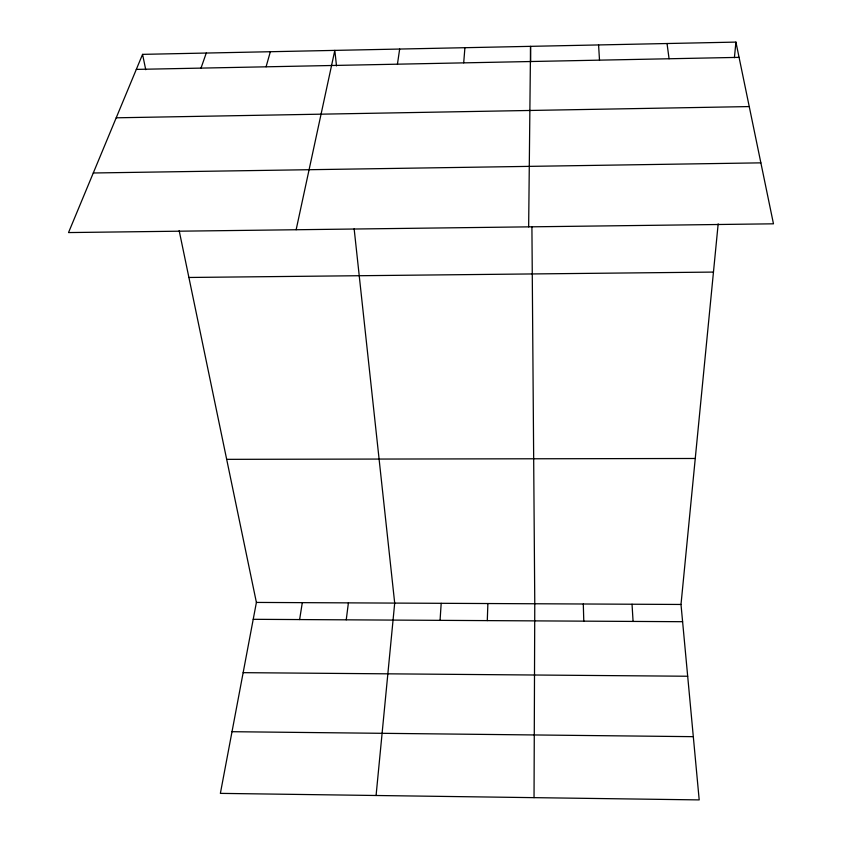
<?xml version="1.0" encoding="UTF-8"?>
<svg xmlns="http://www.w3.org/2000/svg" width="842" height="842" viewBox="0 0 842 842"><rect width="100%" height="100%" fill="white"/><g stroke="black" fill="none" stroke-linecap="round" stroke-linejoin="round"><path stroke-width="1.26" d="M534.038 797.648L534.775 603.756L531.912 226.593M528.65 226.856L530.544 46.342L530.66 62.013M487.286 620.617L487.886 603.535M440.061 620.354L441.187 603.314M463.7 62.855L464.91 47.699M376.079 795.49L394.698 603.093L354.145 228.803M179.157 230.582L256.4 602.43L220.372 793.374L699.197 799.9L680.999 604.461L718.173 223.856M734.403 57.698L735.919 42.1L142.561 54.362L68.528 232.571L773.472 223.814L735.919 42.1M346.241 619.828L348.399 602.872M397.435 64.181L399.666 49.047M299.626 619.575L302.299 602.651M296.142 229.74L334.821 50.383L336.495 65.897M266.083 66.802L270.345 51.72M201.006 68.107L206.269 53.046M136.309 69.402L739.076 57.361M116.207 117.806L749.243 106.576M93.273 172.989L760.873 162.853M188.903 277.471L713.458 272.082M226.677 459.343L695.25 458.48M256.4 602.43L680.999 604.461M253.21 619.312L682.599 621.701M243.149 672.663L687.682 676.242M232.013 731.698L693.313 736.666M142.561 54.362L145.74 69.697M667.032 43.521L669.074 58.761M598.578 44.942L599.504 60.15M632.037 604.23L633.079 621.428M583.296 603.988L583.79 621.154"/></g></svg>
